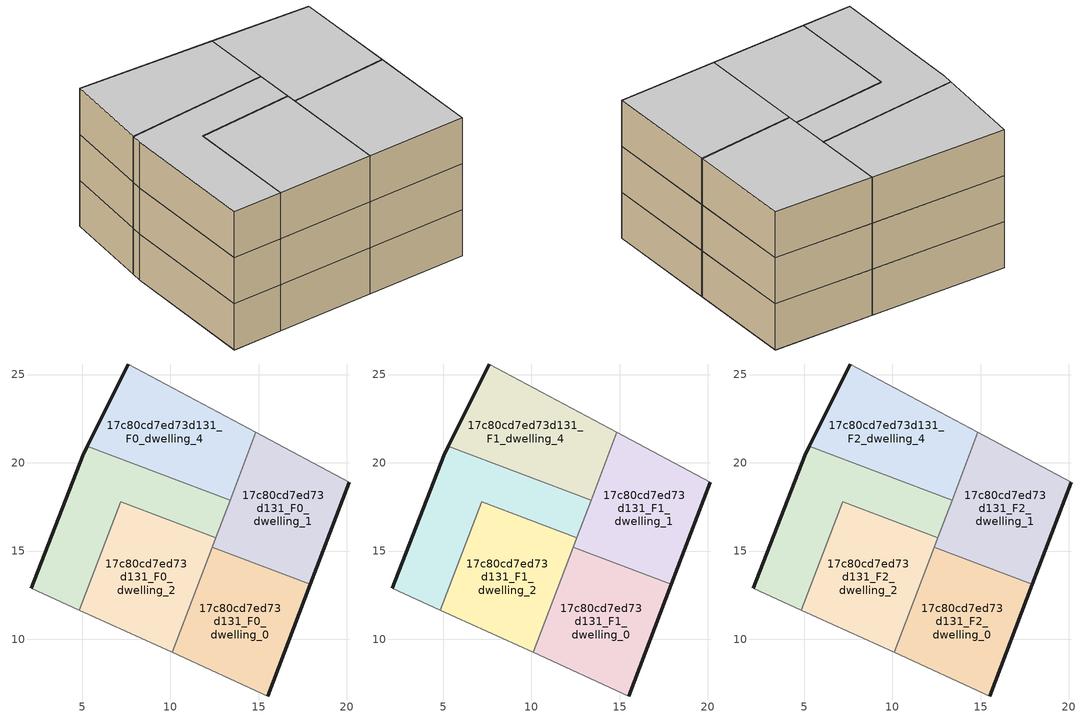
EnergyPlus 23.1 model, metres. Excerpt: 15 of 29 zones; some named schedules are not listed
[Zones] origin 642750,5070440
17c80cd7ed73d131_F0_dwelling_0
 floor ground (EU_floor_Construction): 15.52,6.79 17.93,13.11 12.37,15.22 10.11,9.25 z0
 wall outside (EU_wall_Construction): 17.93,13.11 15.52,6.79 z0:3
 wall adiabatic (EU_wall_Construction): 15.52,6.79 10.11,9.25 z0:3
 wall to 17c80cd7ed73d131_F0_dwelling_1 (EU_wall_Construction): 12.37,15.22 17.93,13.11 z0:3
 wall to 17c80cd7ed73d131_F0_dwelling_2 (EU_wall_Construction): 10.11,9.25 12.37,15.22 z0:3
17c80cd7ed73d131_F0_dwelling_1
 floor ground (EU_floor_Construction): 17.93,13.11 20.13,18.89 14.84,21.73 12.37,15.22 z0
 wall outside (EU_wall_Construction): 20.13,18.89 17.93,13.11 z0:3
 wall adiabatic (EU_wall_Construction): 14.84,21.73 20.13,18.89 z0:3
 wall to 17c80cd7ed73d131_F0_dwelling_4 (EU_wall_Construction): 13.38,17.88 14.84,21.73 z0:3
 wall to 17c80cd7ed73d131_F0_dwelling_3 (EU_wall_Construction): 12.57,15.75 13.38,17.88 z0:3
 wall to 17c80cd7ed73d131_F0_dwelling_2 (EU_wall_Construction): 12.37,15.22 12.57,15.75 z0:3
17c80cd7ed73d131_F0_dwelling_2
 floor ground (EU_floor_Construction): 10.11,9.25 12.57,15.75 7.18,17.8 4.84,11.65 z0
 wall adiabatic (EU_wall_Construction): 10.11,9.25 4.84,11.65 z0:3
 wall to 17c80cd7ed73d131_F0_dwelling_3 (EU_wall_Construction): 4.84,11.65 7.18,17.8 12.57,15.75 z0:3
17c80cd7ed73d131_F0_dwelling_3
 floor ground (EU_floor_Construction): 12.57,15.75 13.38,17.88 5.3,20.95 5.02,20.4 2.11,12.89 4.84,11.65 7.18,17.8 z0
 wall outside (EU_wall_Construction): 2.11,12.89 5.02,20.4 5.3,20.95 z0:3
 wall adiabatic (EU_wall_Construction): 4.84,11.65 2.11,12.89 z0:3
 wall to 17c80cd7ed73d131_F0_dwelling_4 (EU_wall_Construction): 5.3,20.95 13.38,17.88 z0:3
17c80cd7ed73d131_F0_dwelling_4
 floor ground (EU_floor_Construction): 13.38,17.88 14.84,21.73 7.62,25.6 5.3,20.95 z0
 wall outside (EU_wall_Construction): 5.3,20.95 7.62,25.6 z0:3
 wall adiabatic (EU_wall_Construction): 7.62,25.6 14.84,21.73 z0:3
17c80cd7ed73d131_F1_dwelling_0
 floor to 17c80cd7ed73d131_F0_dwelling_0 (EU_floor_Construction): 15.52,6.79 17.93,13.11 12.37,15.22 10.11,9.25 z3
 wall outside (EU_wall_Construction): 17.93,13.11 15.52,6.79 z3:6
 wall adiabatic (EU_wall_Construction): 15.52,6.79 10.11,9.25 z3:6
 wall to 17c80cd7ed73d131_F1_dwelling_1 (EU_wall_Construction): 12.37,15.22 17.93,13.11 z3:6
 wall to 17c80cd7ed73d131_F1_dwelling_2 (EU_wall_Construction): 10.11,9.25 12.37,15.22 z3:6
17c80cd7ed73d131_F1_dwelling_1
 floor to 17c80cd7ed73d131_F0_dwelling_1 (EU_floor_Construction): 17.93,13.11 20.13,18.89 14.84,21.73 12.37,15.22 z3
 wall outside (EU_wall_Construction): 20.13,18.89 17.93,13.11 z3:6
 wall adiabatic (EU_wall_Construction): 14.84,21.73 20.13,18.89 z3:6
 wall to 17c80cd7ed73d131_F1_dwelling_4 (EU_wall_Construction): 13.38,17.88 14.84,21.73 z3:6
 wall to 17c80cd7ed73d131_F1_dwelling_3 (EU_wall_Construction): 12.57,15.75 13.38,17.88 z3:6
 wall to 17c80cd7ed73d131_F1_dwelling_2 (EU_wall_Construction): 12.37,15.22 12.57,15.75 z3:6
17c80cd7ed73d131_F1_dwelling_2
 floor to 17c80cd7ed73d131_F0_dwelling_2 (EU_floor_Construction): 10.11,9.25 12.57,15.75 7.18,17.8 4.84,11.65 z3
 wall adiabatic (EU_wall_Construction): 10.11,9.25 4.84,11.65 z3:6
 wall to 17c80cd7ed73d131_F1_dwelling_3 (EU_wall_Construction): 4.84,11.65 7.18,17.8 12.57,15.75 z3:6
17c80cd7ed73d131_F1_dwelling_3
 floor to 17c80cd7ed73d131_F0_dwelling_3 (EU_floor_Construction): 12.57,15.75 13.38,17.88 5.3,20.95 5.02,20.4 2.11,12.89 4.84,11.65 7.18,17.8 z3
 wall outside (EU_wall_Construction): 2.11,12.89 5.02,20.4 5.3,20.95 z3:6
 wall adiabatic (EU_wall_Construction): 4.84,11.65 2.11,12.89 z3:6
 wall to 17c80cd7ed73d131_F1_dwelling_4 (EU_wall_Construction): 5.3,20.95 13.38,17.88 z3:6
17c80cd7ed73d131_F1_dwelling_4
 floor to 17c80cd7ed73d131_F0_dwelling_4 (EU_floor_Construction): 13.38,17.88 14.84,21.73 7.62,25.6 5.3,20.95 z3
 wall outside (EU_wall_Construction): 5.3,20.95 7.62,25.6 z3:6
 wall adiabatic (EU_wall_Construction): 7.62,25.6 14.84,21.73 z3:6
17c80cd7ed73d131_F2_dwelling_0
 floor to 17c80cd7ed73d131_F1_dwelling_0 (EU_floor_Construction): 15.52,6.79 17.93,13.11 12.37,15.22 10.11,9.25 z6
 wall outside (EU_wall_Construction): 17.93,13.11 15.52,6.79 z6:9
 wall adiabatic (EU_wall_Construction): 15.52,6.79 10.11,9.25 z6:9
 wall to 17c80cd7ed73d131_F2_dwelling_1 (EU_wall_Construction): 12.37,15.22 17.93,13.11 z6:9
 wall to 17c80cd7ed73d131_F2_dwelling_2 (EU_wall_Construction): 10.11,9.25 12.37,15.22 z6:9
 ceiling to 17c80cd7ed73d131_F3_dwelling_0 (EU_floor_Construction): 17.93,13.11 15.52,6.79 10.11,9.25 12.37,15.22 z9
17c80cd7ed73d131_F2_dwelling_1
 floor to 17c80cd7ed73d131_F1_dwelling_1 (EU_floor_Construction): 17.93,13.11 20.13,18.89 14.84,21.73 12.37,15.22 z6
 wall outside (EU_wall_Construction): 20.13,18.89 17.93,13.11 z6:9
 wall adiabatic (EU_wall_Construction): 14.84,21.73 20.13,18.89 z6:9
 wall to 17c80cd7ed73d131_F2_dwelling_4 (EU_wall_Construction): 13.38,17.88 14.84,21.73 z6:9
 wall to 17c80cd7ed73d131_F2_dwelling_3 (EU_wall_Construction): 12.57,15.75 13.38,17.88 z6:9
 wall to 17c80cd7ed73d131_F2_dwelling_2 (EU_wall_Construction): 12.37,15.22 12.57,15.75 z6:9
 ceiling to 17c80cd7ed73d131_F3_dwelling_1 (EU_floor_Construction): 20.13,18.89 17.93,13.11 12.37,15.22 14.84,21.73 z9
17c80cd7ed73d131_F2_dwelling_2
 floor to 17c80cd7ed73d131_F1_dwelling_2 (EU_floor_Construction): 10.11,9.25 12.57,15.75 7.18,17.8 4.84,11.65 z6
 wall adiabatic (EU_wall_Construction): 10.11,9.25 4.84,11.65 z6:9
 wall to 17c80cd7ed73d131_F2_dwelling_3 (EU_wall_Construction): 4.84,11.65 7.18,17.8 12.57,15.75 z6:9
 ceiling to 17c80cd7ed73d131_F3_dwelling_2 (EU_floor_Construction): 12.57,15.75 10.11,9.25 4.84,11.65 7.18,17.8 z9
17c80cd7ed73d131_F2_dwelling_3
 floor to 17c80cd7ed73d131_F1_dwelling_3 (EU_floor_Construction): 12.57,15.75 13.38,17.88 5.3,20.95 5.02,20.4 2.11,12.89 4.84,11.65 7.18,17.8 z6
 wall outside (EU_wall_Construction): 2.11,12.89 5.02,20.4 5.3,20.95 z6:9
 wall adiabatic (EU_wall_Construction): 4.84,11.65 2.11,12.89 z6:9
 wall to 17c80cd7ed73d131_F2_dwelling_4 (EU_wall_Construction): 5.3,20.95 13.38,17.88 z6:9
 ceiling to 17c80cd7ed73d131_F3_dwelling_3 (EU_floor_Construction): 13.38,17.88 12.57,15.75 7.18,17.8 4.84,11.65 2.11,12.89 5.02,20.4 5.3,20.95 z9
17c80cd7ed73d131_F2_dwelling_4
 floor to 17c80cd7ed73d131_F1_dwelling_4 (EU_floor_Construction): 13.38,17.88 14.84,21.73 7.62,25.6 5.3,20.95 z6
 wall outside (EU_wall_Construction): 5.3,20.95 7.62,25.6 z6:9
 wall adiabatic (EU_wall_Construction): 7.62,25.6 14.84,21.73 z6:9
 ceiling to 17c80cd7ed73d131_F3_dwelling_4 (EU_floor_Construction): 14.84,21.73 13.38,17.88 5.3,20.95 7.62,25.6 z9
[Building]
EU S2 Campaign: North Axis=0; Terrain=City; Solar Distribution=FullExterior
[Site:Location]
Lyon-Bron: Latitude=45.75; Longitude=5; Time Zone=1; Elevation=198
[SizingPeriod:WeatherFileDays]
AnnualSizingPeriod: Begin Month=1; Begin Day of Month=1; End Month=12; End Day of Month=31; Day of Week for Start Day=Monday; Use Weather File Daylight Saving Period=No; Use Weather File Rain and Snow Indicators=No
[MATERIAL]
EU_InternalMass_Material: Roughness=MediumRough; Thickness=0.1; Conductivity=1; Density=1800; Specific Heat=900; Thermal Absorptance=0.9; Solar Absorptance=0.7; Visible Absorptance=0.7
[MATERIAL:NOMASS] Roughness=MediumRough; Thermal Absorptance=0.9; Solar Absorptance=0.7; Visible Absorptance=0.7
Name | Thermal Resistance
EU_wall_NoMass | 0.776494
EU_floor_NoMass | 0.421597
[CONSTRUCTION]
EU_wall_Construction: EU_wall_NoMass
EU_floor_Construction: EU_floor_NoMass
EU_InternalMass_Construction: EU_InternalMass_Material
[ZONE] Type=1; Multiplier=1; Ceiling Height=autocalculate; Floor Area=autocalculate; Part of Total Floor Area=Yes
Name | Volume
17c80cd7ed73d131_F0_dwelling_0; 17c80cd7ed73d131_F1_dwelling_0; 17c80cd7ed73d131_F2_dwelling_0 | 117.226
17c80cd7ed73d131_F0_dwelling_1; 17c80cd7ed73d131_F1_dwelling_1; 17c80cd7ed73d131_F2_dwelling_1 | 117.245
17c80cd7ed73d131_F0_dwelling_2; 17c80cd7ed73d131_F1_dwelling_2; 17c80cd7ed73d131_F2_dwelling_2 | 117.234
17c80cd7ed73d131_F0_dwelling_3; 17c80cd7ed73d131_F1_dwelling_3; 17c80cd7ed73d131_F2_dwelling_3 | 117.218
17c80cd7ed73d131_F0_dwelling_4; 17c80cd7ed73d131_F1_dwelling_4; 17c80cd7ed73d131_F2_dwelling_4 | 117.237
[INTERNALMASS] Construction=EU_InternalMass_Construction
Name | Zone or ZoneList | Surface Area
17c80cd7ed73d131_F0_dwelling_0_EU_InternalMass | 17c80cd7ed73d131_F0_dwelling_0 | 39.0745
17c80cd7ed73d131_F0_dwelling_1_EU_InternalMass | 17c80cd7ed73d131_F0_dwelling_1 | 39.0807
17c80cd7ed73d131_F0_dwelling_2_EU_InternalMass | 17c80cd7ed73d131_F0_dwelling_2 | 39.0786
17c80cd7ed73d131_F0_dwelling_3_EU_InternalMass | 17c80cd7ed73d131_F0_dwelling_3 | 39.0728
17c80cd7ed73d131_F0_dwelling_4_EU_InternalMass | 17c80cd7ed73d131_F0_dwelling_4 | 39.078
17c80cd7ed73d131_F1_dwelling_0_EU_InternalMass | 17c80cd7ed73d131_F1_dwelling_0 | 39.0745
17c80cd7ed73d131_F1_dwelling_1_EU_InternalMass | 17c80cd7ed73d131_F1_dwelling_1 | 39.0807
17c80cd7ed73d131_F1_dwelling_2_EU_InternalMass | 17c80cd7ed73d131_F1_dwelling_2 | 39.0786
17c80cd7ed73d131_F1_dwelling_3_EU_InternalMass | 17c80cd7ed73d131_F1_dwelling_3 | 39.0728
17c80cd7ed73d131_F1_dwelling_4_EU_InternalMass | 17c80cd7ed73d131_F1_dwelling_4 | 39.078
17c80cd7ed73d131_F2_dwelling_0_EU_InternalMass | 17c80cd7ed73d131_F2_dwelling_0 | 39.0745
17c80cd7ed73d131_F2_dwelling_1_EU_InternalMass | 17c80cd7ed73d131_F2_dwelling_1 | 39.0807
17c80cd7ed73d131_F2_dwelling_2_EU_InternalMass | 17c80cd7ed73d131_F2_dwelling_2 | 39.0786
17c80cd7ed73d131_F2_dwelling_3_EU_InternalMass | 17c80cd7ed73d131_F2_dwelling_3 | 39.0728
17c80cd7ed73d131_F2_dwelling_4_EU_InternalMass | 17c80cd7ed73d131_F2_dwelling_4 | 39.078
[OTHEREQUIPMENT] Fuel Type=Electricity; Design Level Calculation Method=Watts/Area; Power per Zone Floor Area=1; Fraction Latent=0; Fraction Radiant=0; Fraction Lost=0; Carbon Dioxide Generation Rate=0; EndUse Subcategory=EU_Step8_InternalGains
Name | Zone or ZoneList or Space or SpaceList | Schedule
EU_Step8_InternalGain_17c80cd7ed73d131_F0_dwelling_0_f000 | 17c80cd7ed73d131_F0_dwelling_0 | EU_Step8_GainSchedule_17c80cd7ed73d131_F0_dwelling_0_f000
EU_Step8_InternalGain_17c80cd7ed73d131_F0_dwelling_1_f000 | 17c80cd7ed73d131_F0_dwelling_1 | EU_Step8_GainSchedule_17c80cd7ed73d131_F0_dwelling_1_f000
EU_Step8_InternalGain_17c80cd7ed73d131_F0_dwelling_2_f000 | 17c80cd7ed73d131_F0_dwelling_2 | EU_Step8_GainSchedule_17c80cd7ed73d131_F0_dwelling_2_f000
EU_Step8_InternalGain_17c80cd7ed73d131_F0_dwelling_3_f000 | 17c80cd7ed73d131_F0_dwelling_3 | EU_Step8_GainSchedule_17c80cd7ed73d131_F0_dwelling_3_f000
EU_Step8_InternalGain_17c80cd7ed73d131_F0_dwelling_4_f000 | 17c80cd7ed73d131_F0_dwelling_4 | EU_Step8_GainSchedule_17c80cd7ed73d131_F0_dwelling_4_f000
EU_Step8_InternalGain_17c80cd7ed73d131_F1_dwelling_0_f000 | 17c80cd7ed73d131_F1_dwelling_0 | EU_Step8_GainSchedule_17c80cd7ed73d131_F1_dwelling_0_f000
EU_Step8_InternalGain_17c80cd7ed73d131_F1_dwelling_1_f000 | 17c80cd7ed73d131_F1_dwelling_1 | EU_Step8_GainSchedule_17c80cd7ed73d131_F1_dwelling_1_f000
EU_Step8_InternalGain_17c80cd7ed73d131_F1_dwelling_2_f000 | 17c80cd7ed73d131_F1_dwelling_2 | EU_Step8_GainSchedule_17c80cd7ed73d131_F1_dwelling_2_f000
EU_Step8_InternalGain_17c80cd7ed73d131_F1_dwelling_3_f000 | 17c80cd7ed73d131_F1_dwelling_3 | EU_Step8_GainSchedule_17c80cd7ed73d131_F1_dwelling_3_f000
EU_Step8_InternalGain_17c80cd7ed73d131_F1_dwelling_4_f000 | 17c80cd7ed73d131_F1_dwelling_4 | EU_Step8_GainSchedule_17c80cd7ed73d131_F1_dwelling_4_f000
EU_Step8_InternalGain_17c80cd7ed73d131_F2_dwelling_0_f000 | 17c80cd7ed73d131_F2_dwelling_0 | EU_Step8_GainSchedule_17c80cd7ed73d131_F2_dwelling_0_f000
EU_Step8_InternalGain_17c80cd7ed73d131_F2_dwelling_1_f000 | 17c80cd7ed73d131_F2_dwelling_1 | EU_Step8_GainSchedule_17c80cd7ed73d131_F2_dwelling_1_f000
EU_Step8_InternalGain_17c80cd7ed73d131_F2_dwelling_2_f000 | 17c80cd7ed73d131_F2_dwelling_2 | EU_Step8_GainSchedule_17c80cd7ed73d131_F2_dwelling_2_f000
EU_Step8_InternalGain_17c80cd7ed73d131_F2_dwelling_3_f000 | 17c80cd7ed73d131_F2_dwelling_3 | EU_Step8_GainSchedule_17c80cd7ed73d131_F2_dwelling_3_f000
EU_Step8_InternalGain_17c80cd7ed73d131_F2_dwelling_4_f000 | 17c80cd7ed73d131_F2_dwelling_4 | EU_Step8_GainSchedule_17c80cd7ed73d131_F2_dwelling_4_f000
[ZONEVENTILATION:DESIGNFLOWRATE] Schedule=EU_AlwaysOn; Design Flow Rate Calculation Method=AirChanges/Hour; Air Changes per Hour=0.693814; Ventilation Type=Natural; Fan Pressure Rise=0; Fan Total Efficiency=1; Constant Term Coefficient=1; Temperature Term Coefficient=0; Velocity Term Coefficient=0; Velocity Squared Term Coefficient=0; Minimum Indoor Temperature=-100; Maximum Indoor Temperature=100; Delta Temperature=-100; Minimum Outdoor Temperature=-100; Maximum Outdoor Temperature=100; Maximum Wind Speed=40
Name | Zone or ZoneList or Space or SpaceList
EU_ConstantAir_17c80cd7ed73d131_F0_dwelling_0 | 17c80cd7ed73d131_F0_dwelling_0
EU_ConstantAir_17c80cd7ed73d131_F0_dwelling_1 | 17c80cd7ed73d131_F0_dwelling_1
EU_ConstantAir_17c80cd7ed73d131_F0_dwelling_2 | 17c80cd7ed73d131_F0_dwelling_2
EU_ConstantAir_17c80cd7ed73d131_F0_dwelling_3 | 17c80cd7ed73d131_F0_dwelling_3
EU_ConstantAir_17c80cd7ed73d131_F0_dwelling_4 | 17c80cd7ed73d131_F0_dwelling_4
EU_ConstantAir_17c80cd7ed73d131_F1_dwelling_0 | 17c80cd7ed73d131_F1_dwelling_0
EU_ConstantAir_17c80cd7ed73d131_F1_dwelling_1 | 17c80cd7ed73d131_F1_dwelling_1
EU_ConstantAir_17c80cd7ed73d131_F1_dwelling_2 | 17c80cd7ed73d131_F1_dwelling_2
EU_ConstantAir_17c80cd7ed73d131_F1_dwelling_3 | 17c80cd7ed73d131_F1_dwelling_3
EU_ConstantAir_17c80cd7ed73d131_F1_dwelling_4 | 17c80cd7ed73d131_F1_dwelling_4
EU_ConstantAir_17c80cd7ed73d131_F2_dwelling_0 | 17c80cd7ed73d131_F2_dwelling_0
EU_ConstantAir_17c80cd7ed73d131_F2_dwelling_1 | 17c80cd7ed73d131_F2_dwelling_1
EU_ConstantAir_17c80cd7ed73d131_F2_dwelling_2 | 17c80cd7ed73d131_F2_dwelling_2
EU_ConstantAir_17c80cd7ed73d131_F2_dwelling_3 | 17c80cd7ed73d131_F2_dwelling_3
EU_ConstantAir_17c80cd7ed73d131_F2_dwelling_4 | 17c80cd7ed73d131_F2_dwelling_4
[HVACTEMPLATE:THERMOSTAT] Constant Heating Setpoint=20; Constant Cooling Setpoint=50
EU_HeatOnly_17c80cd7ed73d131_F0_dwelling_0; EU_HeatOnly_17c80cd7ed73d131_F0_dwelling_1; EU_HeatOnly_17c80cd7ed73d131_F0_dwelling_2; EU_HeatOnly_17c80cd7ed73d131_F0_dwelling_3; EU_HeatOnly_17c80cd7ed73d131_F0_dwelling_4; EU_HeatOnly_17c80cd7ed73d131_F1_dwelling_0; EU_HeatOnly_17c80cd7ed73d131_F1_dwelling_1; EU_HeatOnly_17c80cd7ed73d131_F1_dwelling_2; EU_HeatOnly_17c80cd7ed73d131_F1_dwelling_3; EU_HeatOnly_17c80cd7ed73d131_F1_dwelling_4; EU_HeatOnly_17c80cd7ed73d131_F2_dwelling_0; EU_HeatOnly_17c80cd7ed73d131_F2_dwelling_1; EU_HeatOnly_17c80cd7ed73d131_F2_dwelling_2; EU_HeatOnly_17c80cd7ed73d131_F2_dwelling_3; EU_HeatOnly_17c80cd7ed73d131_F2_dwelling_4; EU_HeatOnly_17c80cd7ed73d131_F3_dwelling_0; EU_HeatOnly_17c80cd7ed73d131_F3_dwelling_1; EU_HeatOnly_17c80cd7ed73d131_F3_dwelling_2; EU_HeatOnly_17c80cd7ed73d131_F3_dwelling_3; EU_HeatOnly_17c80cd7ed73d131_F3_dwelling_4; EU_HeatOnly_17c80cd7ed73d131_F4_dwelling_0; EU_HeatOnly_17c80cd7ed73d131_F4_dwelling_1; EU_HeatOnly_17c80cd7ed73d131_F4_dwelling_2; EU_HeatOnly_17c80cd7ed73d131_F4_dwelling_3; EU_HeatOnly_17c80cd7ed73d131_F4_dwelling_4; EU_HeatOnly_17c80cd7ed73d131_F5_dwelling_0; EU_HeatOnly_17c80cd7ed73d131_F5_dwelling_1; EU_HeatOnly_17c80cd7ed73d131_F5_dwelling_2; EU_HeatOnly_17c80cd7ed73d131_F5_dwelling_3
[HVACTEMPLATE:ZONE:IDEALLOADSAIRSYSTEM] System Availability Schedule=EU_AlwaysOn; Maximum Heating Supply Air Temperature=50; Minimum Cooling Supply Air Temperature=13; Maximum Heating Supply Air Humidity Ratio=0.0156; Minimum Cooling Supply Air Humidity Ratio=0.0077; Heating Limit=NoLimit; Cooling Limit=NoLimit; Heating Availability Schedule=EU_AlwaysOn; Cooling Availability Schedule=EU_CoolingOff; Dehumidification Control Type=ConstantSensibleHeatRatio; Cooling Sensible Heat Ratio=0.7; Dehumidification Setpoint=60; Humidification Control Type=None; Humidification Setpoint=30; Outdoor Air Method=None; Outdoor Air Flow Rate per Person=0.00944; Outdoor Air Flow Rate per Zone Floor Area=0; Outdoor Air Flow Rate per Zone=0; Demand Controlled Ventilation Type=None; Outdoor Air Economizer Type=NoEconomizer; Heat Recovery Type=None; Sensible Heat Recovery Effectiveness=0.7; Latent Heat Recovery Effectiveness=0.65
Name | Template Thermostat
17c80cd7ed73d131_F0_dwelling_0 | EU_HeatOnly_17c80cd7ed73d131_F0_dwelling_0
17c80cd7ed73d131_F0_dwelling_1 | EU_HeatOnly_17c80cd7ed73d131_F0_dwelling_1
17c80cd7ed73d131_F0_dwelling_2 | EU_HeatOnly_17c80cd7ed73d131_F0_dwelling_2
17c80cd7ed73d131_F0_dwelling_3 | EU_HeatOnly_17c80cd7ed73d131_F0_dwelling_3
17c80cd7ed73d131_F0_dwelling_4 | EU_HeatOnly_17c80cd7ed73d131_F0_dwelling_4
17c80cd7ed73d131_F1_dwelling_0 | EU_HeatOnly_17c80cd7ed73d131_F1_dwelling_0
17c80cd7ed73d131_F1_dwelling_1 | EU_HeatOnly_17c80cd7ed73d131_F1_dwelling_1
17c80cd7ed73d131_F1_dwelling_2 | EU_HeatOnly_17c80cd7ed73d131_F1_dwelling_2
17c80cd7ed73d131_F1_dwelling_3 | EU_HeatOnly_17c80cd7ed73d131_F1_dwelling_3
17c80cd7ed73d131_F1_dwelling_4 | EU_HeatOnly_17c80cd7ed73d131_F1_dwelling_4
17c80cd7ed73d131_F2_dwelling_0 | EU_HeatOnly_17c80cd7ed73d131_F2_dwelling_0
17c80cd7ed73d131_F2_dwelling_1 | EU_HeatOnly_17c80cd7ed73d131_F2_dwelling_1
17c80cd7ed73d131_F2_dwelling_2 | EU_HeatOnly_17c80cd7ed73d131_F2_dwelling_2
17c80cd7ed73d131_F2_dwelling_3 | EU_HeatOnly_17c80cd7ed73d131_F2_dwelling_3
17c80cd7ed73d131_F2_dwelling_4 | EU_HeatOnly_17c80cd7ed73d131_F2_dwelling_4
[SIZING:ZONE] Zone Cooling Design Supply Air Temperature Input Method=SupplyAirTemperature; Zone Cooling Design Supply Air Temperature=13; Zone Heating Design Supply Air Temperature Input Method=SupplyAirTemperature; Zone Heating Design Supply Air Temperature=50; Zone Cooling Design Supply Air Humidity Ratio=0.008; Zone Heating Design Supply Air Humidity Ratio=0.008; Cooling Design Air Flow Method=DesignDay; Cooling Design Air Flow Rate=0; Cooling Minimum Air Flow per Zone Floor Area=0.000762; Cooling Minimum Air Flow=0; Cooling Minimum Air Flow Fraction=0.2; Heating Design Air Flow Method=DesignDay; Heating Design Air Flow Rate=0; Heating Maximum Air Flow per Zone Floor Area=0.002032; Heating Maximum Air Flow=0.141576; Heating Maximum Air Flow Fraction=0.3; Account for Dedicated Outdoor Air System=No; Dedicated Outdoor Air System Control Strategy=NeutralSupplyAir; Dedicated Outdoor Air Low Setpoint Temperature for Design=autosize; Dedicated Outdoor Air High Setpoint Temperature for Design=autosize; Zone Load Sizing Method=Sensible Load Only No Latent Load; Zone Latent Cooling Design Supply Air Humidity Ratio Input Method=HumidityRatioDifference; Zone Cooling Design Supply Air Humidity Ratio Difference=0.005; Zone Latent Heating Design Supply Air Humidity Ratio Input Method=HumidityRatioDifference; Zone Humidification Design Supply Air Humidity Ratio Difference=0.005
17c80cd7ed73d131_F0_dwelling_0; 17c80cd7ed73d131_F0_dwelling_1; 17c80cd7ed73d131_F0_dwelling_2; 17c80cd7ed73d131_F0_dwelling_3; 17c80cd7ed73d131_F0_dwelling_4; 17c80cd7ed73d131_F1_dwelling_0; 17c80cd7ed73d131_F1_dwelling_1; 17c80cd7ed73d131_F1_dwelling_2; 17c80cd7ed73d131_F1_dwelling_3; 17c80cd7ed73d131_F1_dwelling_4; 17c80cd7ed73d131_F2_dwelling_0; 17c80cd7ed73d131_F2_dwelling_1; 17c80cd7ed73d131_F2_dwelling_2; 17c80cd7ed73d131_F2_dwelling_3
